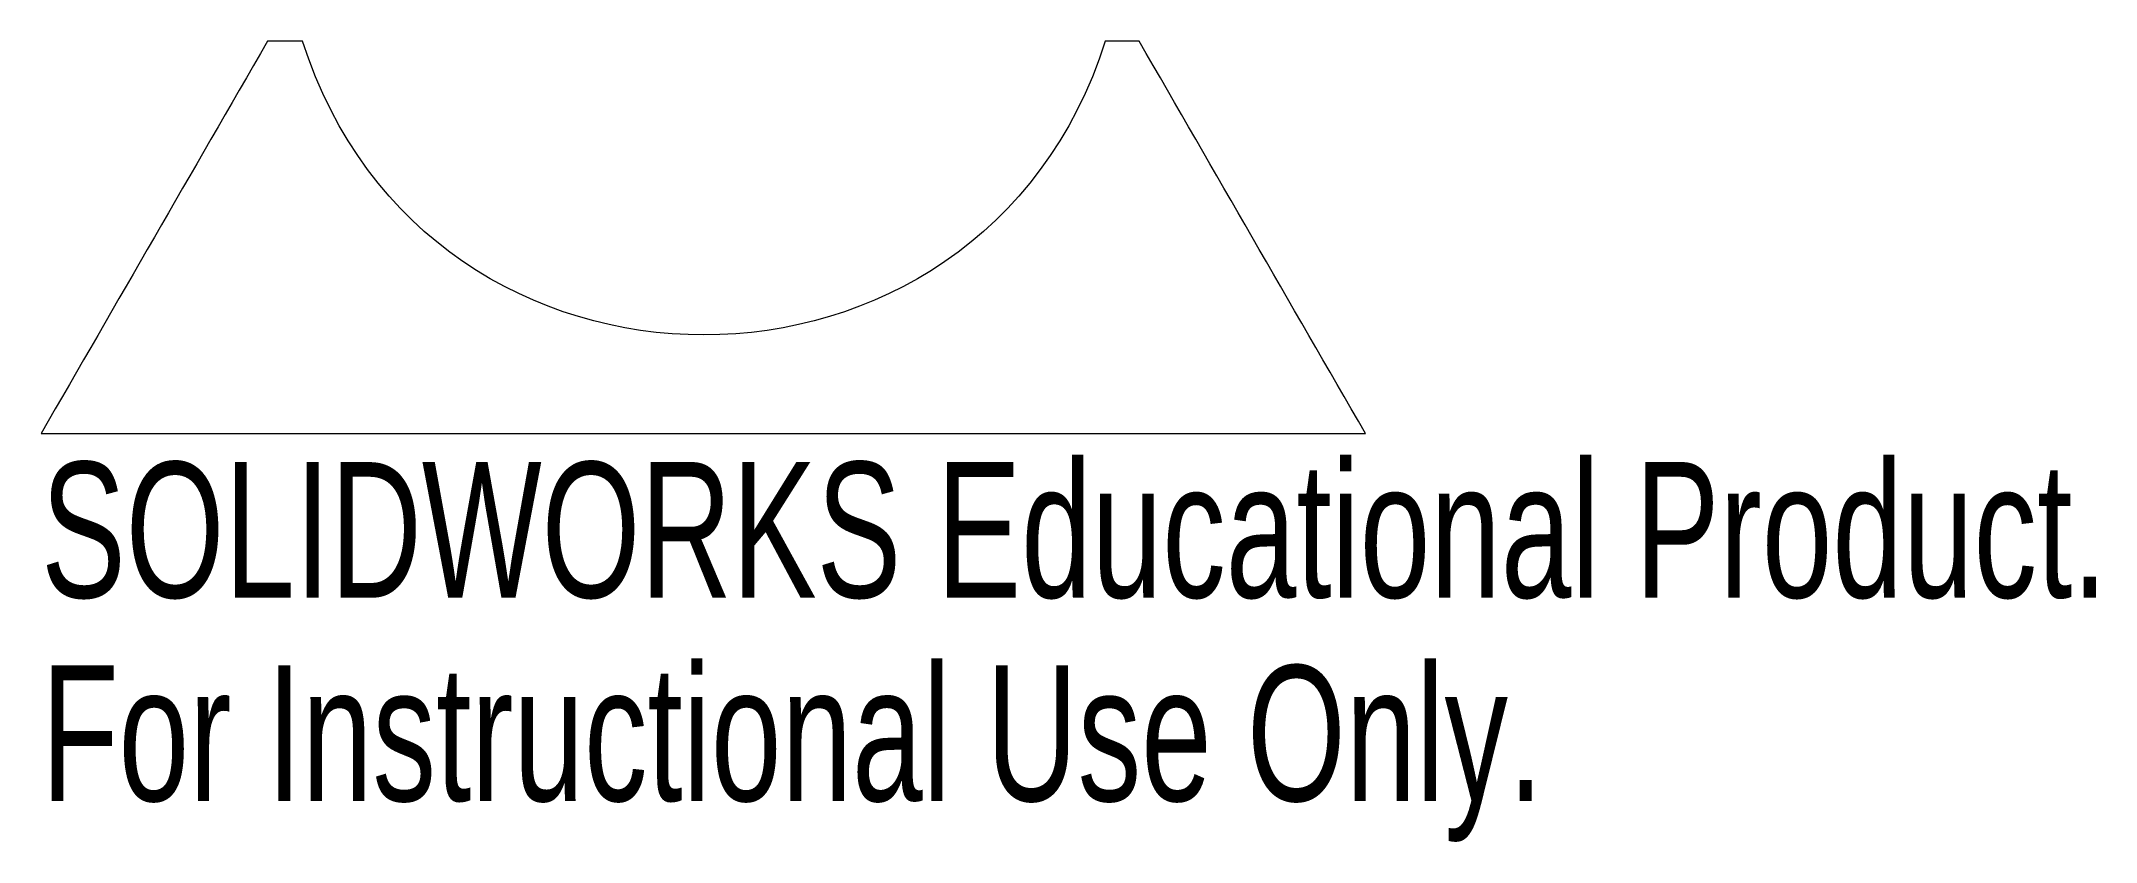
# Model space of a CAD drawing. Header units: millimetres. Extents: x 404.9 to 478.2, y 249.6 to 278.1.
import ezdxf

# ---------------------------------------------------------------- set-up
doc = ezdxf.new("R2010")
doc.units = ezdxf.units.MM
doc.styles.add('SLDTEXTSTYLE0', font='TXT', dxfattribs={"width": 0.7})

msp = doc.modelspace()

# ---------------------------------------------------------------- linework, layer by layer
at = {"color": 7, "linetype": 'Continuous', "lineweight": 15}
for p, q in [((414.252, 278.115), (413.005, 278.115)), ((444.083, 278.115), (442.874, 278.115)), ((404.928, 264.129), (452.15, 264.129))]:
    msp.add_line(p, q, dxfattribs=at)
for points in [[(413.005, 278.115), (410.309, 273.453), (407.623, 268.792), (404.928, 264.129)], [(442.874, 278.115), (438.442, 264.148), (418.683, 264.148), (414.252, 278.115)], [(452.15, 264.129), (449.455, 268.792), (446.769, 273.453), (444.083, 278.115)]]:
    msp.add_open_spline(points, degree=3, dxfattribs=at)

# ---------------------------------------------------------------- texts
at = {"color": 7, "linetype": 'Continuous', "char_height": 4.83362, "attachment_point": 1, "style": 'SLDTEXTSTYLE0'}
for s, insert in [('SOLIDWORKS Educational Product.', (404.928, 263.109)), ('For Instructional Use Only.', (404.928, 255.859))]:
    msp.add_mtext(s, dxfattribs=dict(at, insert=insert))

doc.saveas('drawing.dxf')
